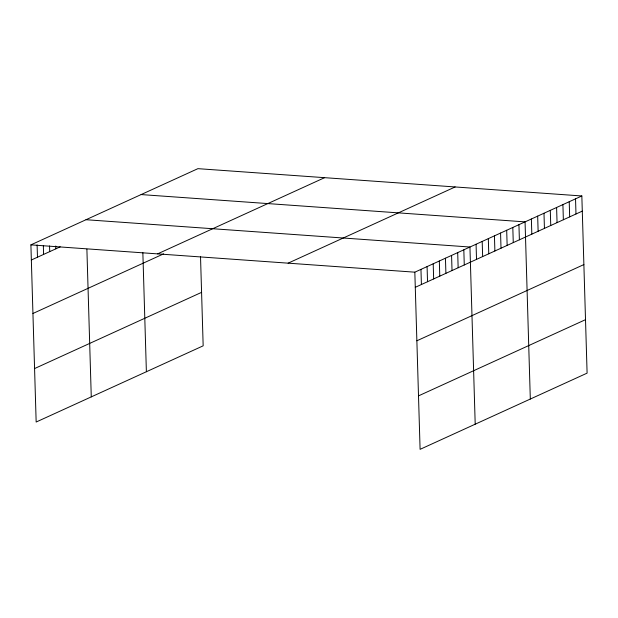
<?xml version="1.0" encoding="UTF-8"?>
<svg xmlns="http://www.w3.org/2000/svg" width="618" height="618" viewBox="0 0 618 618"><rect width="100%" height="100%" fill="white"/><g stroke="black" fill="none" stroke-linecap="round" stroke-linejoin="round"><path stroke-width="0.93" d="M200.518 256.555L203.167 345.825L36.161 422.032L30.9 244.867L197.907 168.66L581.839 195.968L587.1 373.133L420.093 449.34L414.832 272.175L581.839 195.968M31.348 260.008L60.216 246.837M157.598 253.874L324.604 177.675M32.939 313.481L163.67 253.828M34.569 368.567L201.576 292.36M288.135 263.16L455.142 186.96M415.281 287.316L582.295 211.117M416.872 340.788L583.879 264.581M418.502 395.875L585.516 319.668M141.128 194.57L525.061 221.877L530.314 399.043M86.01 219.714L469.943 247.022L475.203 424.195M30.9 244.867L414.832 272.175M575.536 198.849L575.984 213.99M569.224 201.723L569.672 216.872M562.913 204.604L563.361 219.753M556.602 207.486L557.057 222.627M550.298 210.359L550.746 225.508M543.987 213.241L544.435 228.39M537.675 216.122L538.124 231.263M531.372 218.996L531.82 234.145M518.935 224.674L519.383 239.815M512.809 227.47L513.264 242.611M506.69 230.259L507.139 245.408M500.565 233.056L501.013 248.204M494.439 235.852L494.887 250.993M488.32 238.641L488.768 253.789M482.195 241.437L482.643 256.586M476.069 244.234L476.517 259.375M463.824 249.819L464.272 264.967M457.699 252.615L458.147 267.756M451.573 255.412L452.028 270.553M445.454 258.2L445.902 273.349M439.328 260.997L439.777 276.146M433.203 263.793L433.651 278.934M427.084 266.582L427.532 281.731M420.958 269.378L421.406 284.527M142.851 252.677L146.381 371.735M86.891 249.185L91.271 396.887M55.759 245.995L55.844 248.838M49.548 245.949L49.718 251.626M43.345 245.902L43.6 254.423M37.111 244.913L37.474 257.219"/></g></svg>
